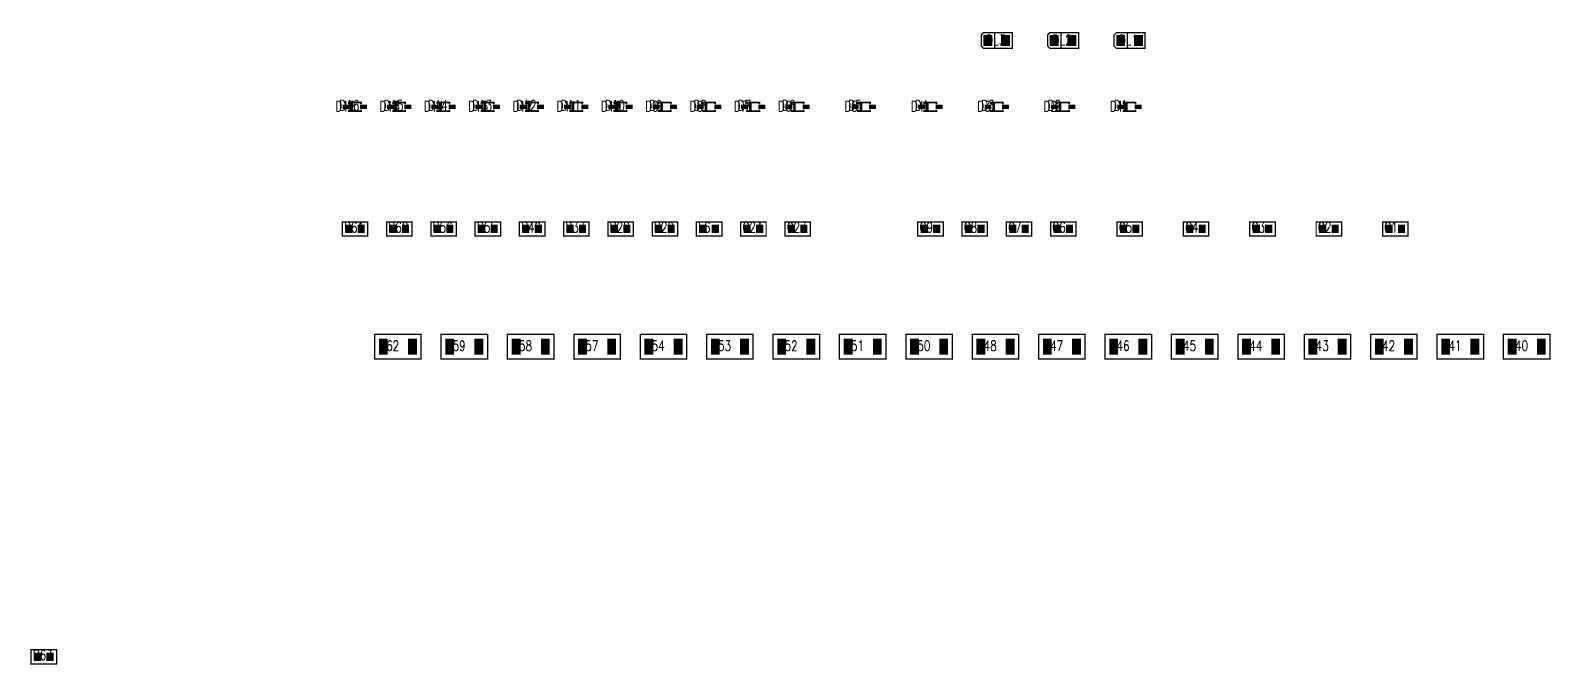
# Model space of a CAD drawing. Extents: x -711 to 95, y -82 to 290.
# Drawn here: x -484.1 to -309.7, y 217.5 to 290.3 of the extents above; entities that cross this region are included whole.
import ezdxf

# ---------------------------------------------------------------- set-up
doc = ezdxf.new("R2010")
doc.units = 0
for name, color, linetype in [('DRIL_PLTE_THRU_01', 96, 'CONTINUOUS'), ('DRIL_PLTE_THRU_02', 255, 'CONTINUOUS'), ('DRIL_PLTE_THRU_03', 3, 'CONTINUOUS'), ('DRIL_PLTE_THRU_04', 136, 'CONTINUOUS'), ('DRIL_PLTE_THRU_05', 176, 'CONTINUOUS'), ('DRIL_PLTE_THRU_06', 16, 'CONTINUOUS'), ('PADS_BOT', 1, 'CONTINUOUS'), ('PADS_INNER', 3, 'CONTINUOUS'), ('PADS_TOP', 3, 'CONTINUOUS'), ('PADS_XR_27', 3, 'CONTINUOUS'), ('PART_NAME_26', 255, 'CONTINUOUS'), ('PART_NAME_27', 3, 'CONTINUOUS'), ('PART_TOP_2DLINE_26', 255, 'CONTINUOUS'), ('PART_TOP_2DLINE_27', 3, 'CONTINUOUS')]:
    doc.layers.add(name, color=color, linetype=linetype)
doc.styles.add('W0$1524', font='simplex', dxfattribs={"width": 0.75})

# ---------------------------------------------------------------- blocks, each defined once
blk = doc.blocks.new('SMOOTH_0$1524')
at = {"const_width": 0.0762}
blk.add_lwpolyline([(-0.0381, 0, 1), (0.0381, 0, 1)], format="xyb", close=True, dxfattribs=at)
blk = doc.blocks.new('PART_BODY_TOP_65')
at = {"layer": 'PART_TOP_2DLINE_26', "const_width": 0.1524}
blk.add_lwpolyline([(-1.4605, -0.8255), (-1.4605, 0.8128), (-1.4605, 0.8128), (1.4605, 0.8128), (1.4605, -0.8255), (-1.4605, -0.8255)], dxfattribs=at)
at = {"layer": 'PART_TOP_2DLINE_27', "const_width": 0.1524}
blk.add_lwpolyline([(-1.4605, -0.8255), (-1.4605, 0.8128), (-1.4605, 0.8128), (1.4605, 0.8128), (1.4605, -0.8255), (-1.4605, -0.8255)], dxfattribs=at)
at = {"layer": 'PART_TOP_2DLINE_26'}
for p in [(-1.4605, 0.8128), (-1.4605, 0.8128), (1.4605, 0.8128), (-1.4605, -0.8255), (-1.4605, -0.8255), (1.4605, -0.8255)]:
    blk.add_blockref('SMOOTH_0$1524', p, dxfattribs=at)
at = {"layer": 'PART_TOP_2DLINE_27'}
for p in [(-1.4605, 0.8128), (-1.4605, 0.8128), (1.4605, 0.8128), (-1.4605, -0.8255), (-1.4605, -0.8255), (1.4605, -0.8255)]:
    blk.add_blockref('SMOOTH_0$1524', p, dxfattribs=at)
blk = doc.blocks.new('DRIL_HOLE_0')
blk.add_lwpolyline([(0, 0, 1), (0, 0, 1)], format="xyb", close=True)
blk = doc.blocks.new('PAD_0')
blk.add_lwpolyline([(0, 0, 1), (0, 0, 1)], format="xyb", close=True)
blk = doc.blocks.new('PAD_1')
at = {"const_width": 0.8128}
blk.add_lwpolyline([(-0.4826, 0), (0.4826, 0)], dxfattribs=at)
blk = doc.blocks.new('STK_TOP_11')
at = {"layer": 'DRIL_PLTE_THRU_01'}
blk.add_blockref('DRIL_HOLE_0', (0, 0), dxfattribs=at)
at = {"layer": 'DRIL_PLTE_THRU_02'}
blk.add_blockref('DRIL_HOLE_0', (0, 0), dxfattribs=at)
at = {"layer": 'DRIL_PLTE_THRU_03'}
blk.add_blockref('DRIL_HOLE_0', (0, 0), dxfattribs=at)
at = {"layer": 'DRIL_PLTE_THRU_04'}
blk.add_blockref('DRIL_HOLE_0', (0, 0), dxfattribs=at)
at = {"layer": 'DRIL_PLTE_THRU_05'}
blk.add_blockref('DRIL_HOLE_0', (0, 0), dxfattribs=at)
at = {"layer": 'DRIL_PLTE_THRU_06'}
blk.add_blockref('DRIL_HOLE_0', (0, 0), dxfattribs=at)
at = {"layer": 'PADS_BOT'}
blk.add_blockref('PAD_0', (0, 0), dxfattribs=at)
at = {"layer": 'PADS_INNER'}
blk.add_blockref('PAD_0', (0, 0), dxfattribs=at)
at = {"layer": 'PADS_TOP', "rotation": 90}
blk.add_blockref('PAD_1', (0, 0), dxfattribs=at)
blk = doc.blocks.new('SYM_TOP_9')
for name, p in [('PART_BODY_TOP_65', (0, 0)), ('STK_TOP_11', (-0.7112, 0)), ('STK_TOP_11', (0.7112, 0))]:
    blk.add_blockref(name, p)
blk = doc.blocks.new('PART_TOP_0')
blk.add_blockref('SYM_TOP_9', (0, 0))
at = {"layer": 'PART_NAME_26', "style": 'W0$1524', "width": 0.75}
blk.add_text('C1', height=1.173, dxfattribs=at).set_placement((-1.26, -0.41))
at = {"layer": 'PART_NAME_27', "style": 'W0$1524', "width": 0.75}
blk.add_text('C1', height=1.173, dxfattribs=at).set_placement((-1.26, -0.39))
blk = doc.blocks.new('PART_TOP_1')
blk.add_blockref('SYM_TOP_9', (0, 0))
at = {"layer": 'PART_NAME_26', "style": 'W0$1524', "width": 0.75}
blk.add_text('C2', height=1.173, dxfattribs=at).set_placement((-1.26, -0.41))
at = {"layer": 'PART_NAME_27', "style": 'W0$1524', "width": 0.75}
blk.add_text('C2', height=1.173, dxfattribs=at).set_placement((-1.26, -0.39))
blk = doc.blocks.new('PART_TOP_2')
blk.add_blockref('SYM_TOP_9', (0, 0))
at = {"layer": 'PART_NAME_26', "style": 'W0$1524', "width": 0.75}
blk.add_text('C3', height=1.173, dxfattribs=at).set_placement((-1.26, -0.41))
at = {"layer": 'PART_NAME_27', "style": 'W0$1524', "width": 0.75}
blk.add_text('C3', height=1.173, dxfattribs=at).set_placement((-1.26, -0.39))
blk = doc.blocks.new('PART_TOP_3')
blk.add_blockref('SYM_TOP_9', (0, 0))
at = {"layer": 'PART_NAME_26', "style": 'W0$1524', "width": 0.75}
blk.add_text('C4', height=1.173, dxfattribs=at).set_placement((-1.26, -0.41))
at = {"layer": 'PART_NAME_27', "style": 'W0$1524', "width": 0.75}
blk.add_text('C4', height=1.173, dxfattribs=at).set_placement((-1.26, -0.39))
blk = doc.blocks.new('PART_TOP_4')
blk.add_blockref('SYM_TOP_9', (0, 0))
at = {"layer": 'PART_NAME_26', "style": 'W0$1524', "width": 0.75}
blk.add_text('C5', height=1.173, dxfattribs=at).set_placement((-1.26, -0.41))
at = {"layer": 'PART_NAME_27', "style": 'W0$1524', "width": 0.75}
blk.add_text('C5', height=1.173, dxfattribs=at).set_placement((-1.26, -0.39))
blk = doc.blocks.new('PART_TOP_5')
blk.add_blockref('SYM_TOP_9', (0, 0))
at = {"layer": 'PART_NAME_26', "style": 'W0$1524', "width": 0.75}
blk.add_text('C6', height=1.173, dxfattribs=at).set_placement((-1.26, -0.41))
at = {"layer": 'PART_NAME_27', "style": 'W0$1524', "width": 0.75}
blk.add_text('C6', height=1.173, dxfattribs=at).set_placement((-1.26, -0.39))
blk = doc.blocks.new('PART_TOP_6')
blk.add_blockref('SYM_TOP_9', (0, 0))
at = {"layer": 'PART_NAME_26', "style": 'W0$1524', "width": 0.75}
blk.add_text('C7', height=1.173, dxfattribs=at).set_placement((-1.26, -0.41))
at = {"layer": 'PART_NAME_27', "style": 'W0$1524', "width": 0.75}
blk.add_text('C7', height=1.173, dxfattribs=at).set_placement((-1.26, -0.39))
blk = doc.blocks.new('PART_TOP_7')
blk.add_blockref('SYM_TOP_9', (0, 0))
at = {"layer": 'PART_NAME_26', "style": 'W0$1524', "width": 0.75}
blk.add_text('C8', height=1.173, dxfattribs=at).set_placement((-1.26, -0.41))
at = {"layer": 'PART_NAME_27', "style": 'W0$1524', "width": 0.75}
blk.add_text('C8', height=1.173, dxfattribs=at).set_placement((-1.26, -0.39))
blk = doc.blocks.new('PART_TOP_8')
blk.add_blockref('SYM_TOP_9', (0, 0))
at = {"layer": 'PART_NAME_26', "style": 'W0$1524', "width": 0.75}
blk.add_text('C9', height=1.173, dxfattribs=at).set_placement((-1.26, -0.41))
at = {"layer": 'PART_NAME_27', "style": 'W0$1524', "width": 0.75}
blk.add_text('C9', height=1.173, dxfattribs=at).set_placement((-1.26, -0.39))
blk = doc.blocks.new('PART_TOP_22')
blk.add_blockref('SYM_TOP_9', (0, 0))
at = {"layer": 'PART_NAME_26', "style": 'W0$1524', "width": 0.75}
blk.add_text('C23', height=1.173, dxfattribs=at).set_placement((-1.26, -0.41))
at = {"layer": 'PART_NAME_27', "style": 'W0$1524', "width": 0.75}
blk.add_text('C23', height=1.173, dxfattribs=at).set_placement((-1.26, -0.39))
blk = doc.blocks.new('PART_TOP_23')
blk.add_blockref('SYM_TOP_9', (0, 0))
at = {"layer": 'PART_NAME_26', "style": 'W0$1524', "width": 0.75}
blk.add_text('C24', height=1.173, dxfattribs=at).set_placement((-1.26, -0.41))
at = {"layer": 'PART_NAME_27', "style": 'W0$1524', "width": 0.75}
blk.add_text('C24', height=1.173, dxfattribs=at).set_placement((-1.26, -0.39))
blk = doc.blocks.new('SMOOTH_0$1998133333')
at = {"const_width": 0.0999}
blk.add_lwpolyline([(-0.05, 0, 1), (0.05, 0, 1)], format="xyb", close=True, dxfattribs=at)
blk = doc.blocks.new('PART_BODY_TOP_62')
at = {"layer": 'PART_TOP_2DLINE_26', "const_width": 0.152}
for points in [[(-0.7, 0.4), (-0.7, 0.5), (0.7, 0.5), (0.7, 0.4)], [(-0.4, 0.5), (-0.4, -0.5), (-0.3, -0.5), (-0.3, 0.5), (-0.4, 0.5)], [(0.7, -0.4), (0.7, -0.5), (-0.7, -0.5), (-0.7, -0.4)]]:
    blk.add_lwpolyline(points, dxfattribs=at)
at = {"layer": 'PART_TOP_2DLINE_27', "const_width": 0.2}
for points in [[(0.7, 0.4), (0.7, 0.5), (-0.7, 0.5), (-0.7, 0.4)], [(-0.4, 0.5), (-0.4, -0.5), (-0.3, -0.5), (-0.3, 0.5), (-0.4, 0.5)], [(-0.7, -0.4), (-0.7, -0.5), (0.7, -0.5), (0.7, -0.4)]]:
    blk.add_lwpolyline(points, dxfattribs=at)
at = {"layer": 'PART_TOP_2DLINE_26'}
for p in [(-0.7, 0.5), (-0.7, 0.4), (-0.4, 0.5), (-0.4, 0.5), (-0.3, 0.5), (0.7, 0.5), (0.7, 0.4), (-0.7, -0.4), (-0.7, -0.5), (-0.4, -0.5), (-0.3, -0.5), (0.7, -0.4), (0.7, -0.5)]:
    blk.add_blockref('SMOOTH_0$1524', p, dxfattribs=at)
at = {"layer": 'PART_TOP_2DLINE_27'}
for p in [(-0.7, 0.5), (-0.7, 0.4), (-0.4, 0.5), (-0.4, 0.5), (-0.3, 0.5), (0.7, 0.5), (0.7, 0.4), (-0.7, -0.4), (-0.7, -0.5), (-0.4, -0.5), (-0.3, -0.5), (0.7, -0.4), (0.7, -0.5)]:
    blk.add_blockref('SMOOTH_0$1998133333', p, dxfattribs=at)
blk = doc.blocks.new('PAD_6')
at = {"const_width": 0.49953}
blk.add_lwpolyline([(-0.40005, 0), (0.40005, 0)], dxfattribs=at)
blk = doc.blocks.new('STK_TOP_8')
at = {"layer": 'DRIL_PLTE_THRU_01'}
blk.add_blockref('DRIL_HOLE_0', (0, 0), dxfattribs=at)
at = {"layer": 'DRIL_PLTE_THRU_02'}
blk.add_blockref('DRIL_HOLE_0', (0, 0), dxfattribs=at)
at = {"layer": 'DRIL_PLTE_THRU_03'}
blk.add_blockref('DRIL_HOLE_0', (0, 0), dxfattribs=at)
at = {"layer": 'DRIL_PLTE_THRU_04'}
blk.add_blockref('DRIL_HOLE_0', (0, 0), dxfattribs=at)
at = {"layer": 'DRIL_PLTE_THRU_05'}
blk.add_blockref('DRIL_HOLE_0', (0, 0), dxfattribs=at)
at = {"layer": 'DRIL_PLTE_THRU_06'}
blk.add_blockref('DRIL_HOLE_0', (0, 0), dxfattribs=at)
at = {"layer": 'PADS_BOT'}
blk.add_blockref('PAD_0', (0, 0), dxfattribs=at)
at = {"layer": 'PADS_INNER'}
blk.add_blockref('PAD_0', (0, 0), dxfattribs=at)
at = {"layer": 'PADS_TOP'}
blk.add_blockref('PAD_6', (0, 0), dxfattribs=at)
blk = doc.blocks.new('SYM_TOP_6')
for name, p in [('STK_TOP_8', (-1, 0)), ('PART_BODY_TOP_62', (0, 0)), ('STK_TOP_8', (1, 0))]:
    blk.add_blockref(name, p)
blk = doc.blocks.new('PART_TOP_28')
blk.add_blockref('SYM_TOP_6', (0, 0))
at = {"layer": 'PART_NAME_26', "style": 'W0$1524', "width": 0.75}
blk.add_text('D1', height=1.173, dxfattribs=at).set_placement((-2.24, -0.52))
at = {"layer": 'PART_NAME_27', "style": 'W0$1524', "width": 0.75}
blk.add_text('D1', height=1.173, dxfattribs=at).set_placement((-1.79, -0.42))
blk = doc.blocks.new('PART_TOP_29')
blk.add_blockref('SYM_TOP_6', (0, 0))
at = {"layer": 'PART_NAME_26', "style": 'W0$1524', "width": 0.75}
blk.add_text('D2', height=1.173, dxfattribs=at).set_placement((-2.24, -0.52))
at = {"layer": 'PART_NAME_27', "style": 'W0$1524', "width": 0.75}
blk.add_text('D2', height=1.173, dxfattribs=at).set_placement((-1.79, -0.42))
blk = doc.blocks.new('PART_TOP_30')
blk.add_blockref('SYM_TOP_6', (0, 0))
at = {"layer": 'PART_NAME_26', "style": 'W0$1524', "width": 0.75}
blk.add_text('D3', height=1.173, dxfattribs=at).set_placement((-2.24, -0.52))
at = {"layer": 'PART_NAME_27', "style": 'W0$1524', "width": 0.75}
blk.add_text('D3', height=1.173, dxfattribs=at).set_placement((-1.79, -0.42))
blk = doc.blocks.new('PART_TOP_31')
blk.add_blockref('SYM_TOP_6', (0, 0))
at = {"layer": 'PART_NAME_26', "style": 'W0$1524', "width": 0.75}
blk.add_text('D4', height=1.173, dxfattribs=at).set_placement((-2.24, -0.52))
at = {"layer": 'PART_NAME_27', "style": 'W0$1524', "width": 0.75}
blk.add_text('D4', height=1.173, dxfattribs=at).set_placement((-1.79, -0.42))
blk = doc.blocks.new('PART_TOP_32')
blk.add_blockref('SYM_TOP_6', (0, 0))
at = {"layer": 'PART_NAME_26', "style": 'W0$1524', "width": 0.75}
blk.add_text('D5', height=1.173, dxfattribs=at).set_placement((-2.24, -0.52))
at = {"layer": 'PART_NAME_27', "style": 'W0$1524', "width": 0.75}
blk.add_text('D5', height=1.173, dxfattribs=at).set_placement((-1.79, -0.42))
blk = doc.blocks.new('PART_TOP_33')
blk.add_blockref('SYM_TOP_6', (0, 0))
at = {"layer": 'PART_NAME_26', "style": 'W0$1524', "width": 0.75}
blk.add_text('D6', height=1.173, dxfattribs=at).set_placement((-2.24, -0.52))
at = {"layer": 'PART_NAME_27', "style": 'W0$1524', "width": 0.75}
blk.add_text('D6', height=1.173, dxfattribs=at).set_placement((-1.79, -0.42))
blk = doc.blocks.new('PART_TOP_34')
blk.add_blockref('SYM_TOP_6', (0, 0))
at = {"layer": 'PART_NAME_26', "style": 'W0$1524', "width": 0.75}
blk.add_text('D7', height=1.173, dxfattribs=at).set_placement((-2.24, -0.52))
at = {"layer": 'PART_NAME_27', "style": 'W0$1524', "width": 0.75}
blk.add_text('D7', height=1.173, dxfattribs=at).set_placement((-1.79, -0.42))
blk = doc.blocks.new('PART_TOP_35')
blk.add_blockref('SYM_TOP_6', (0, 0))
at = {"layer": 'PART_NAME_26', "style": 'W0$1524', "width": 0.75}
blk.add_text('D8', height=1.173, dxfattribs=at).set_placement((-2.24, -0.52))
at = {"layer": 'PART_NAME_27', "style": 'W0$1524', "width": 0.75}
blk.add_text('D8', height=1.173, dxfattribs=at).set_placement((-1.79, -0.42))
blk = doc.blocks.new('PART_TOP_36')
blk.add_blockref('SYM_TOP_6', (0, 0))
at = {"layer": 'PART_NAME_26', "style": 'W0$1524', "width": 0.75}
blk.add_text('D9', height=1.173, dxfattribs=at).set_placement((-2.24, -0.52))
at = {"layer": 'PART_NAME_27', "style": 'W0$1524', "width": 0.75}
blk.add_text('D9', height=1.173, dxfattribs=at).set_placement((-1.79, -0.42))
blk = doc.blocks.new('PART_TOP_37')
blk.add_blockref('SYM_TOP_6', (0, 0))
at = {"layer": 'PART_NAME_26', "style": 'W0$1524', "width": 0.75}
blk.add_text('D10', height=1.173, dxfattribs=at).set_placement((-2.24, -0.52))
at = {"layer": 'PART_NAME_27', "style": 'W0$1524', "width": 0.75}
blk.add_text('D10', height=1.173, dxfattribs=at).set_placement((-1.79, -0.42))
blk = doc.blocks.new('PART_TOP_38')
blk.add_blockref('SYM_TOP_6', (0, 0))
at = {"layer": 'PART_NAME_26', "style": 'W0$1524', "width": 0.75}
blk.add_text('D11', height=1.173, dxfattribs=at).set_placement((-2.24, -0.52))
at = {"layer": 'PART_NAME_27', "style": 'W0$1524', "width": 0.75}
blk.add_text('D11', height=1.173, dxfattribs=at).set_placement((-1.79, -0.42))
blk = doc.blocks.new('PART_TOP_39')
blk.add_blockref('SYM_TOP_6', (0, 0))
at = {"layer": 'PART_NAME_26', "style": 'W0$1524', "width": 0.75}
blk.add_text('D12', height=1.173, dxfattribs=at).set_placement((-2.24, -0.52))
at = {"layer": 'PART_NAME_27', "style": 'W0$1524', "width": 0.75}
blk.add_text('D12', height=1.173, dxfattribs=at).set_placement((-1.79, -0.42))
blk = doc.blocks.new('PART_TOP_40')
blk.add_blockref('SYM_TOP_6', (0, 0))
at = {"layer": 'PART_NAME_26', "style": 'W0$1524', "width": 0.75}
blk.add_text('D13', height=1.173, dxfattribs=at).set_placement((-2.24, -0.52))
at = {"layer": 'PART_NAME_27', "style": 'W0$1524', "width": 0.75}
blk.add_text('D13', height=1.173, dxfattribs=at).set_placement((-1.79, -0.42))
blk = doc.blocks.new('PART_TOP_41')
blk.add_blockref('SYM_TOP_6', (0, 0))
at = {"layer": 'PART_NAME_26', "style": 'W0$1524', "width": 0.75}
blk.add_text('D14', height=1.173, dxfattribs=at).set_placement((-2.24, -0.52))
at = {"layer": 'PART_NAME_27', "style": 'W0$1524', "width": 0.75}
blk.add_text('D14', height=1.173, dxfattribs=at).set_placement((-1.79, -0.42))
blk = doc.blocks.new('PART_TOP_42')
blk.add_blockref('SYM_TOP_6', (0, 0))
at = {"layer": 'PART_NAME_26', "style": 'W0$1524', "width": 0.75}
blk.add_text('D15', height=1.173, dxfattribs=at).set_placement((-2.24, -0.52))
at = {"layer": 'PART_NAME_27', "style": 'W0$1524', "width": 0.75}
blk.add_text('D15', height=1.173, dxfattribs=at).set_placement((-1.79, -0.42))
blk = doc.blocks.new('PART_TOP_43')
blk.add_blockref('SYM_TOP_6', (0, 0))
at = {"layer": 'PART_NAME_26', "style": 'W0$1524', "width": 0.75}
blk.add_text('D16', height=1.173, dxfattribs=at).set_placement((-2.24, -0.52))
at = {"layer": 'PART_NAME_27', "style": 'W0$1524', "width": 0.75}
blk.add_text('D16', height=1.173, dxfattribs=at).set_placement((-1.79, -0.42))
blk = doc.blocks.new('PART_BODY_TOP_72')
at = {"layer": 'PART_TOP_2DLINE_26', "const_width": 0.152}
for points in [[(-1.778, -0.635), (-1.524, -0.889), (1.778, -0.889), (1.778, 0.889), (-1.524, 0.889), (-1.778, 0.635), (-1.778, -0.635)], [(-0.254, 0.889), (-0.254, -0.889)]]:
    blk.add_lwpolyline(points, dxfattribs=at)
at = {"layer": 'PART_TOP_2DLINE_27', "const_width": 0.152}
for points in [[(-1.778, -0.635), (-1.524, -0.889), (1.778, -0.889), (1.778, 0.889), (-1.524, 0.889), (-1.778, 0.635), (-1.778, -0.635)], [(-0.254, 0.889), (-0.254, -0.889)]]:
    blk.add_lwpolyline(points, dxfattribs=at)
at = {"layer": 'PART_TOP_2DLINE_26'}
for p in [(-1.778, 0.635), (-1.524, 0.889), (-0.254, 0.889), (1.778, 0.889), (-1.778, -0.635), (-1.778, -0.635), (-1.524, -0.889), (-0.254, -0.889), (1.778, -0.889)]:
    blk.add_blockref('SMOOTH_0$1524', p, dxfattribs=at)
at = {"layer": 'PART_TOP_2DLINE_27'}
for p in [(-1.778, 0.635), (-1.524, 0.889), (-0.254, 0.889), (1.778, 0.889), (-1.778, -0.635), (-1.778, -0.635), (-1.524, -0.889), (-0.254, -0.889), (1.778, -0.889)]:
    blk.add_blockref('SMOOTH_0$1524', p, dxfattribs=at)
blk = doc.blocks.new('PAD_7')
at = {"const_width": 1.03}
blk.add_lwpolyline([(-0.64, 0), (0.64, 0)], dxfattribs=at)
blk = doc.blocks.new('STK_TOP_22')
at = {"layer": 'DRIL_PLTE_THRU_01'}
blk.add_blockref('DRIL_HOLE_0', (0, 0), dxfattribs=at)
at = {"layer": 'DRIL_PLTE_THRU_02'}
blk.add_blockref('DRIL_HOLE_0', (0, 0), dxfattribs=at)
at = {"layer": 'DRIL_PLTE_THRU_03'}
blk.add_blockref('DRIL_HOLE_0', (0, 0), dxfattribs=at)
at = {"layer": 'DRIL_PLTE_THRU_04'}
blk.add_blockref('DRIL_HOLE_0', (0, 0), dxfattribs=at)
at = {"layer": 'DRIL_PLTE_THRU_05'}
blk.add_blockref('DRIL_HOLE_0', (0, 0), dxfattribs=at)
at = {"layer": 'DRIL_PLTE_THRU_06'}
blk.add_blockref('DRIL_HOLE_0', (0, 0), dxfattribs=at)
at = {"layer": 'PADS_BOT'}
blk.add_blockref('PAD_0', (0, 0), dxfattribs=at)
at = {"layer": 'PADS_INNER'}
blk.add_blockref('PAD_0', (0, 0), dxfattribs=at)
at = {"layer": 'PADS_TOP', "rotation": 90}
blk.add_blockref('PAD_7', (0, 0), dxfattribs=at)
at = {"layer": 'PADS_XR_27'}
blk.add_blockref('PAD_0', (0, 0), dxfattribs=at)
blk = doc.blocks.new('SYM_TOP_16')
for name, p in [('PART_BODY_TOP_72', (0, 0)), ('STK_TOP_22', (-1.016, 0)), ('STK_TOP_22', (1.016, 0))]:
    blk.add_blockref(name, p)
blk = doc.blocks.new('PART_TOP_44')
blk.add_blockref('SYM_TOP_16', (0, 0))
at = {"layer": 'PART_NAME_26', "style": 'W0$1524', "width": 0.75}
blk.add_text('DL1', height=1.173, dxfattribs=at).set_placement((-1.2, -0.54))
at = {"layer": 'PART_NAME_27', "style": 'W0$1524', "width": 0.75}
blk.add_text('DL1', height=1.173, dxfattribs=at).set_placement((-1.2, -0.54))
blk = doc.blocks.new('PART_TOP_45')
blk.add_blockref('SYM_TOP_16', (0, 0))
at = {"layer": 'PART_NAME_26', "style": 'W0$1524', "width": 0.75}
blk.add_text('DL2', height=1.173, dxfattribs=at).set_placement((-1.2, -0.54))
at = {"layer": 'PART_NAME_27', "style": 'W0$1524', "width": 0.75}
blk.add_text('DL2', height=1.173, dxfattribs=at).set_placement((-1.2, -0.54))
blk = doc.blocks.new('PART_TOP_46')
blk.add_blockref('SYM_TOP_16', (0, 0))
at = {"layer": 'PART_NAME_26', "style": 'W0$1524', "width": 0.75}
blk.add_text('DL3', height=1.173, dxfattribs=at).set_placement((-1.2, -0.54))
at = {"layer": 'PART_NAME_27', "style": 'W0$1524', "width": 0.75}
blk.add_text('DL3', height=1.173, dxfattribs=at).set_placement((-1.2, -0.54))
blk = doc.blocks.new('PART_TOP_69')
blk.add_blockref('SYM_TOP_9', (0, 0))
at = {"layer": 'PART_NAME_26', "style": 'W0$1524', "width": 0.75}
blk.add_text('L6', height=1.173, dxfattribs=at).set_placement((-1.26, -0.41))
at = {"layer": 'PART_NAME_27', "style": 'W0$1524', "width": 0.75}
blk.add_text('L6', height=1.173, dxfattribs=at).set_placement((-1.26, -0.39))
blk = doc.blocks.new('PART_TOP_91')
blk.add_blockref('SYM_TOP_9', (0, 0))
at = {"layer": 'PART_NAME_26', "style": 'W0$1524', "width": 0.75}
blk.add_text('R20', height=1.173, dxfattribs=at).set_placement((-1.26, -0.41))
at = {"layer": 'PART_NAME_27', "style": 'W0$1524', "width": 0.75}
blk.add_text('R20', height=1.173, dxfattribs=at).set_placement((-1.26, -0.39))
blk = doc.blocks.new('PART_TOP_99')
blk.add_blockref('SYM_TOP_9', (0, 0))
at = {"layer": 'PART_NAME_26', "style": 'W0$1524', "width": 0.75}
blk.add_text('R28', height=1.173, dxfattribs=at).set_placement((-1.26, -0.41))
at = {"layer": 'PART_NAME_27', "style": 'W0$1524', "width": 0.75}
blk.add_text('R28', height=1.173, dxfattribs=at).set_placement((-1.26, -0.39))
blk = doc.blocks.new('PART_TOP_104')
blk.add_blockref('SYM_TOP_9', (0, 0))
at = {"layer": 'PART_NAME_26', "style": 'W0$1524', "width": 0.75}
blk.add_text('R33', height=1.173, dxfattribs=at).set_placement((-1.26, -0.41))
at = {"layer": 'PART_NAME_27', "style": 'W0$1524', "width": 0.75}
blk.add_text('R33', height=1.173, dxfattribs=at).set_placement((-1.26, -0.39))
blk = doc.blocks.new('PART_BODY_TOP_64')
at = {"layer": 'PART_TOP_2DLINE_26', "const_width": 0.152}
blk.add_lwpolyline([(-2.667, -1.397), (2.667, -1.397), (2.667, 1.397), (-2.667, 1.397), (-2.667, -1.397)], dxfattribs=at)
at = {"layer": 'PART_TOP_2DLINE_27', "const_width": 0.152}
blk.add_lwpolyline([(-2.667, -1.397), (-2.667, 1.397), (2.667, 1.397), (2.667, -1.397), (-2.667, -1.397)], dxfattribs=at)
at = {"layer": 'PART_TOP_2DLINE_26'}
for p in [(-2.667, 1.397), (2.667, 1.397), (-2.667, -1.397), (-2.667, -1.397), (2.667, -1.397)]:
    blk.add_blockref('SMOOTH_0$1524', p, dxfattribs=at)
at = {"layer": 'PART_TOP_2DLINE_27'}
for p in [(-2.667, 1.397), (2.667, 1.397), (-2.667, -1.397), (-2.667, -1.397), (2.667, -1.397)]:
    blk.add_blockref('SMOOTH_0$1524', p, dxfattribs=at)
blk = doc.blocks.new('PAD_35')
at = {"const_width": 1.016}
blk.add_lwpolyline([(-0.9017, 0), (0.9017, 0)], dxfattribs=at)
blk = doc.blocks.new('STK_TOP_10')
at = {"layer": 'DRIL_PLTE_THRU_01'}
blk.add_blockref('DRIL_HOLE_0', (0, 0), dxfattribs=at)
at = {"layer": 'DRIL_PLTE_THRU_02'}
blk.add_blockref('DRIL_HOLE_0', (0, 0), dxfattribs=at)
at = {"layer": 'DRIL_PLTE_THRU_03'}
blk.add_blockref('DRIL_HOLE_0', (0, 0), dxfattribs=at)
at = {"layer": 'DRIL_PLTE_THRU_04'}
blk.add_blockref('DRIL_HOLE_0', (0, 0), dxfattribs=at)
at = {"layer": 'DRIL_PLTE_THRU_05'}
blk.add_blockref('DRIL_HOLE_0', (0, 0), dxfattribs=at)
at = {"layer": 'DRIL_PLTE_THRU_06'}
blk.add_blockref('DRIL_HOLE_0', (0, 0), dxfattribs=at)
at = {"layer": 'PADS_BOT'}
blk.add_blockref('PAD_0', (0, 0), dxfattribs=at)
at = {"layer": 'PADS_INNER'}
blk.add_blockref('PAD_0', (0, 0), dxfattribs=at)
at = {"layer": 'PADS_TOP', "rotation": 90}
blk.add_blockref('PAD_35', (0, 0), dxfattribs=at)
at = {"layer": 'PADS_XR_27'}
blk.add_blockref('PAD_0', (0, 0), dxfattribs=at)
blk = doc.blocks.new('SYM_TOP_8')
for name, p in [('PART_BODY_TOP_64', (0, 0)), ('STK_TOP_10', (-1.6764, 0)), ('STK_TOP_10', (1.6764, 0))]:
    blk.add_blockref(name, p)
blk = doc.blocks.new('PART_TOP_111')
blk.add_blockref('SYM_TOP_8', (0, 0))
at = {"layer": 'PART_NAME_26', "style": 'W0$1524', "width": 0.75}
blk.add_text('R40', height=1.173, dxfattribs=at).set_placement((-2.15, -0.47))
at = {"layer": 'PART_NAME_27', "style": 'W0$1524', "width": 0.75}
blk.add_text('R40', height=1.173, dxfattribs=at).set_placement((-2.15, -0.49))
blk = doc.blocks.new('PART_TOP_112')
blk.add_blockref('SYM_TOP_8', (0, 0))
at = {"layer": 'PART_NAME_26', "style": 'W0$1524', "width": 0.75}
blk.add_text('R41', height=1.173, dxfattribs=at).set_placement((-2.15, -0.47))
at = {"layer": 'PART_NAME_27', "style": 'W0$1524', "width": 0.75}
blk.add_text('R41', height=1.173, dxfattribs=at).set_placement((-2.15, -0.49))
blk = doc.blocks.new('PART_TOP_113')
blk.add_blockref('SYM_TOP_8', (0, 0))
at = {"layer": 'PART_NAME_26', "style": 'W0$1524', "width": 0.75}
blk.add_text('R42', height=1.173, dxfattribs=at).set_placement((-2.15, -0.47))
at = {"layer": 'PART_NAME_27', "style": 'W0$1524', "width": 0.75}
blk.add_text('R42', height=1.173, dxfattribs=at).set_placement((-2.15, -0.49))
blk = doc.blocks.new('PART_TOP_114')
blk.add_blockref('SYM_TOP_8', (0, 0))
at = {"layer": 'PART_NAME_26', "style": 'W0$1524', "width": 0.75}
blk.add_text('R43', height=1.173, dxfattribs=at).set_placement((-2.15, -0.47))
at = {"layer": 'PART_NAME_27', "style": 'W0$1524', "width": 0.75}
blk.add_text('R43', height=1.173, dxfattribs=at).set_placement((-2.15, -0.49))
blk = doc.blocks.new('PART_TOP_115')
blk.add_blockref('SYM_TOP_8', (0, 0))
at = {"layer": 'PART_NAME_26', "style": 'W0$1524', "width": 0.75}
blk.add_text('R44', height=1.173, dxfattribs=at).set_placement((-2.15, -0.47))
at = {"layer": 'PART_NAME_27', "style": 'W0$1524', "width": 0.75}
blk.add_text('R44', height=1.173, dxfattribs=at).set_placement((-2.15, -0.49))
blk = doc.blocks.new('PART_TOP_116')
blk.add_blockref('SYM_TOP_8', (0, 0))
at = {"layer": 'PART_NAME_26', "style": 'W0$1524', "width": 0.75}
blk.add_text('R45', height=1.173, dxfattribs=at).set_placement((-2.15, -0.47))
at = {"layer": 'PART_NAME_27', "style": 'W0$1524', "width": 0.75}
blk.add_text('R45', height=1.173, dxfattribs=at).set_placement((-2.15, -0.49))
blk = doc.blocks.new('PART_TOP_117')
blk.add_blockref('SYM_TOP_8', (0, 0))
at = {"layer": 'PART_NAME_26', "style": 'W0$1524', "width": 0.75}
blk.add_text('R46', height=1.173, dxfattribs=at).set_placement((-2.15, -0.47))
at = {"layer": 'PART_NAME_27', "style": 'W0$1524', "width": 0.75}
blk.add_text('R46', height=1.173, dxfattribs=at).set_placement((-2.15, -0.49))
blk = doc.blocks.new('PART_TOP_118')
blk.add_blockref('SYM_TOP_8', (0, 0))
at = {"layer": 'PART_NAME_26', "style": 'W0$1524', "width": 0.75}
blk.add_text('R47', height=1.173, dxfattribs=at).set_placement((-2.15, -0.47))
at = {"layer": 'PART_NAME_27', "style": 'W0$1524', "width": 0.75}
blk.add_text('R47', height=1.173, dxfattribs=at).set_placement((-2.15, -0.49))
blk = doc.blocks.new('PART_TOP_119')
blk.add_blockref('SYM_TOP_8', (0, 0))
at = {"layer": 'PART_NAME_26', "style": 'W0$1524', "width": 0.75}
blk.add_text('R48', height=1.173, dxfattribs=at).set_placement((-2.15, -0.47))
at = {"layer": 'PART_NAME_27', "style": 'W0$1524', "width": 0.75}
blk.add_text('R48', height=1.173, dxfattribs=at).set_placement((-2.15, -0.49))
blk = doc.blocks.new('PART_TOP_120')
blk.add_blockref('SYM_TOP_9', (0, 0))
at = {"layer": 'PART_NAME_26', "style": 'W0$1524', "width": 0.75}
blk.add_text('R49', height=1.173, dxfattribs=at).set_placement((-1.26, -0.41))
at = {"layer": 'PART_NAME_27', "style": 'W0$1524', "width": 0.75}
blk.add_text('R49', height=1.173, dxfattribs=at).set_placement((-1.26, -0.39))
blk = doc.blocks.new('PART_TOP_121')
blk.add_blockref('SYM_TOP_8', (0, 0))
at = {"layer": 'PART_NAME_26', "style": 'W0$1524', "width": 0.75}
blk.add_text('R50', height=1.173, dxfattribs=at).set_placement((-2.15, -0.47))
at = {"layer": 'PART_NAME_27', "style": 'W0$1524', "width": 0.75}
blk.add_text('R50', height=1.173, dxfattribs=at).set_placement((-2.15, -0.49))
blk = doc.blocks.new('PART_TOP_122')
blk.add_blockref('SYM_TOP_8', (0, 0))
at = {"layer": 'PART_NAME_26', "style": 'W0$1524', "width": 0.75}
blk.add_text('R51', height=1.173, dxfattribs=at).set_placement((-2.15, -0.47))
at = {"layer": 'PART_NAME_27', "style": 'W0$1524', "width": 0.75}
blk.add_text('R51', height=1.173, dxfattribs=at).set_placement((-2.15, -0.49))
blk = doc.blocks.new('PART_TOP_123')
blk.add_blockref('SYM_TOP_8', (0, 0))
at = {"layer": 'PART_NAME_26', "style": 'W0$1524', "width": 0.75}
blk.add_text('R52', height=1.173, dxfattribs=at).set_placement((-2.15, -0.47))
at = {"layer": 'PART_NAME_27', "style": 'W0$1524', "width": 0.75}
blk.add_text('R52', height=1.173, dxfattribs=at).set_placement((-2.15, -0.49))
blk = doc.blocks.new('PART_TOP_124')
blk.add_blockref('SYM_TOP_8', (0, 0))
at = {"layer": 'PART_NAME_26', "style": 'W0$1524', "width": 0.75}
blk.add_text('R53', height=1.173, dxfattribs=at).set_placement((-2.15, -0.47))
at = {"layer": 'PART_NAME_27', "style": 'W0$1524', "width": 0.75}
blk.add_text('R53', height=1.173, dxfattribs=at).set_placement((-2.15, -0.49))
blk = doc.blocks.new('PART_TOP_125')
blk.add_blockref('SYM_TOP_8', (0, 0))
at = {"layer": 'PART_NAME_26', "style": 'W0$1524', "width": 0.75}
blk.add_text('R54', height=1.173, dxfattribs=at).set_placement((-2.15, -0.47))
at = {"layer": 'PART_NAME_27', "style": 'W0$1524', "width": 0.75}
blk.add_text('R54', height=1.173, dxfattribs=at).set_placement((-2.15, -0.49))
blk = doc.blocks.new('PART_TOP_126')
blk.add_blockref('SYM_TOP_9', (0, 0))
at = {"layer": 'PART_NAME_26', "style": 'W0$1524', "width": 0.75}
blk.add_text('R55', height=1.173, dxfattribs=at).set_placement((-1.26, -0.41))
at = {"layer": 'PART_NAME_27', "style": 'W0$1524', "width": 0.75}
blk.add_text('R55', height=1.173, dxfattribs=at).set_placement((-1.26, -0.39))
blk = doc.blocks.new('PART_TOP_127')
blk.add_blockref('SYM_TOP_9', (0, 0))
at = {"layer": 'PART_NAME_26', "style": 'W0$1524', "width": 0.75}
blk.add_text('R56', height=1.173, dxfattribs=at).set_placement((-1.26, -0.41))
at = {"layer": 'PART_NAME_27', "style": 'W0$1524', "width": 0.75}
blk.add_text('R56', height=1.173, dxfattribs=at).set_placement((-1.26, -0.39))
blk = doc.blocks.new('PART_TOP_128')
blk.add_blockref('SYM_TOP_8', (0, 0))
at = {"layer": 'PART_NAME_26', "style": 'W0$1524', "width": 0.75}
blk.add_text('R57', height=1.173, dxfattribs=at).set_placement((-2.15, -0.47))
at = {"layer": 'PART_NAME_27', "style": 'W0$1524', "width": 0.75}
blk.add_text('R57', height=1.173, dxfattribs=at).set_placement((-2.15, -0.49))
blk = doc.blocks.new('PART_TOP_129')
blk.add_blockref('SYM_TOP_8', (0, 0))
at = {"layer": 'PART_NAME_26', "style": 'W0$1524', "width": 0.75}
blk.add_text('R58', height=1.173, dxfattribs=at).set_placement((-2.15, -0.47))
at = {"layer": 'PART_NAME_27', "style": 'W0$1524', "width": 0.75}
blk.add_text('R58', height=1.173, dxfattribs=at).set_placement((-2.15, -0.49))
blk = doc.blocks.new('PART_TOP_130')
blk.add_blockref('SYM_TOP_8', (0, 0))
at = {"layer": 'PART_NAME_26', "style": 'W0$1524', "width": 0.75}
blk.add_text('R59', height=1.173, dxfattribs=at).set_placement((-2.15, -0.47))
at = {"layer": 'PART_NAME_27', "style": 'W0$1524', "width": 0.75}
blk.add_text('R59', height=1.173, dxfattribs=at).set_placement((-2.15, -0.49))
blk = doc.blocks.new('PART_TOP_131')
blk.add_blockref('SYM_TOP_9', (0, 0))
at = {"layer": 'PART_NAME_26', "style": 'W0$1524', "width": 0.75}
blk.add_text('R60', height=1.173, dxfattribs=at).set_placement((-1.26, -0.41))
at = {"layer": 'PART_NAME_27', "style": 'W0$1524', "width": 0.75}
blk.add_text('R60', height=1.173, dxfattribs=at).set_placement((-1.26, -0.39))
blk = doc.blocks.new('PART_TOP_132')
blk.add_blockref('SYM_TOP_9', (0, 0))
at = {"layer": 'PART_NAME_26', "style": 'W0$1524', "width": 0.75}
blk.add_text('R61', height=1.173, dxfattribs=at).set_placement((-1.26, -0.41))
at = {"layer": 'PART_NAME_27', "style": 'W0$1524', "width": 0.75}
blk.add_text('R61', height=1.173, dxfattribs=at).set_placement((-1.26, -0.39))
blk = doc.blocks.new('PART_TOP_133')
blk.add_blockref('SYM_TOP_8', (0, 0))
at = {"layer": 'PART_NAME_26', "style": 'W0$1524', "width": 0.75}
blk.add_text('R62', height=1.173, dxfattribs=at).set_placement((-2.15, -0.47))
at = {"layer": 'PART_NAME_27', "style": 'W0$1524', "width": 0.75}
blk.add_text('R62', height=1.173, dxfattribs=at).set_placement((-2.15, -0.49))
blk = doc.blocks.new('PART_TOP_134')
blk.add_blockref('SYM_TOP_9', (0, 0))
at = {"layer": 'PART_NAME_26', "style": 'W0$1524', "width": 0.75}
blk.add_text('R63', height=1.173, dxfattribs=at).set_placement((-1.26, -0.41))
at = {"layer": 'PART_NAME_27', "style": 'W0$1524', "width": 0.75}
blk.add_text('R63', height=1.173, dxfattribs=at).set_placement((-1.26, -0.39))

msp = doc.modelspace()

# ---------------------------------------------------------------- block references
for name, p in [('PART_TOP_46', (-373.24, 289.12)), ('PART_TOP_45', (-365.62, 289.12)), ('PART_TOP_44', (-358, 289.12)), ('PART_TOP_43', (-446.9, 281.5)), ('PART_TOP_42', (-441.82, 281.5)), ('PART_TOP_41', (-436.74, 281.5)), ('PART_TOP_40', (-431.66, 281.5)), ('PART_TOP_39', (-426.58, 281.5)), ('PART_TOP_38', (-421.5, 281.5)), ('PART_TOP_37', (-416.42, 281.5)), ('PART_TOP_36', (-411.34, 281.5)), ('PART_TOP_35', (-406.26, 281.5)), ('PART_TOP_34', (-401.18, 281.5)), ('PART_TOP_33', (-396.1, 281.5)), ('PART_TOP_32', (-388.48, 281.5)), ('PART_TOP_31', (-380.86, 281.5)), ('PART_TOP_30', (-373.24, 281.5)), ('PART_TOP_29', (-365.62, 281.5)), ('PART_TOP_28', (-358, 281.5)), ('PART_TOP_132', (-446.88, 267.5)), ('PART_TOP_131', (-441.8, 267.5)), ('PART_TOP_127', (-436.72, 267.5)), ('PART_TOP_126', (-431.64, 267.5)), ('PART_TOP_120', (-426.56, 267.5)), ('PART_TOP_104', (-421.48, 267.5)), ('PART_TOP_99', (-416.4, 267.5)), ('PART_TOP_91', (-411.32, 267.5)), ('PART_TOP_69', (-406.24, 267.5)), ('PART_TOP_23', (-401.16, 267.5)), ('PART_TOP_22', (-396.08, 267.5)), ('PART_TOP_8', (-380.84, 267.5)), ('PART_TOP_7', (-375.76, 267.5)), ('PART_TOP_6', (-370.68, 267.5)), ('PART_TOP_5', (-365.6, 267.5)), ('PART_TOP_4', (-357.98, 267.5)), ('PART_TOP_3', (-350.36, 267.5)), ('PART_TOP_2', (-342.74, 267.5)), ('PART_TOP_1', (-335.12, 267.5)), ('PART_TOP_0', (-327.5, 267.5)), ('PART_TOP_133', (-441.96, 254)), ('PART_TOP_130', (-434.34, 254)), ('PART_TOP_129', (-426.72, 254)), ('PART_TOP_128', (-419.1, 254)), ('PART_TOP_125', (-411.48, 254)), ('PART_TOP_124', (-403.86, 254)), ('PART_TOP_123', (-396.24, 254)), ('PART_TOP_122', (-388.62, 254)), ('PART_TOP_121', (-381, 254)), ('PART_TOP_119', (-373.38, 254)), ('PART_TOP_118', (-365.76, 254)), ('PART_TOP_117', (-358.14, 254)), ('PART_TOP_116', (-350.52, 254)), ('PART_TOP_115', (-342.9, 254)), ('PART_TOP_114', (-335.28, 254)), ('PART_TOP_113', (-327.66, 254)), ('PART_TOP_112', (-320.04, 254)), ('PART_TOP_111', (-312.42, 254)), ('PART_TOP_134', (-482.6, 218.44))]:
    msp.add_blockref(name, p)

doc.saveas('drawing.dxf')
